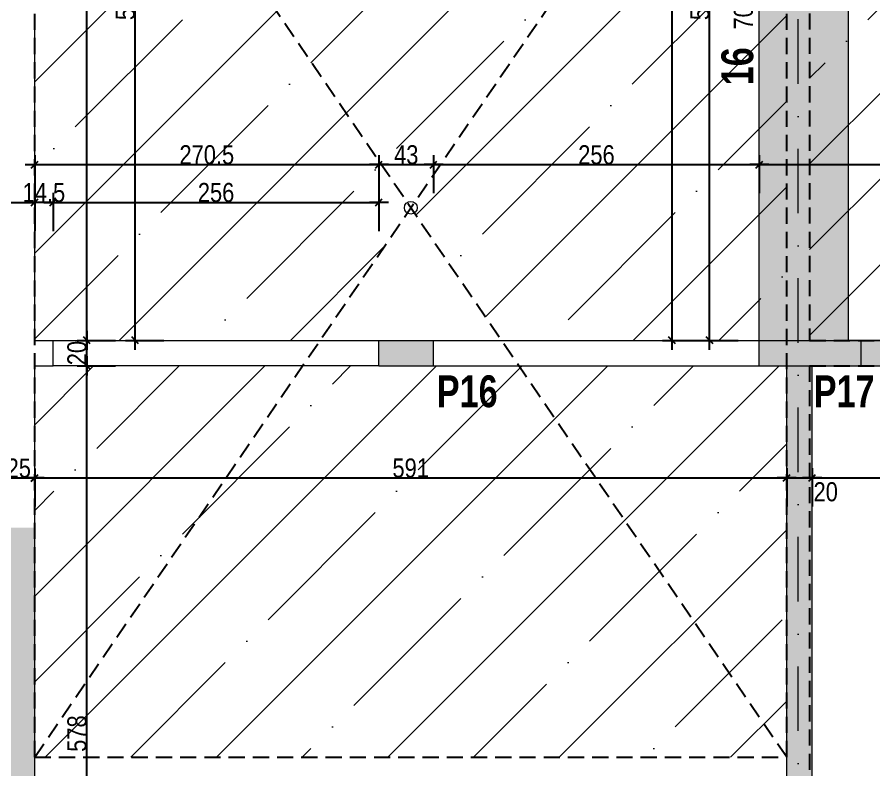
# Model space of a CAD drawing. Header units: centimetres. Extents: x 27441 to 36330, y -3271 to 929.
# Drawn here: x 32502 to 33176, y -2309 to -1717 of the extents above; entities that cross this region are included whole.
import ezdxf
from ezdxf.enums import TextEntityAlignment as Align

# ---------------------------------------------------------------- set-up
doc = ezdxf.new("R2010")
doc.units = ezdxf.units.CM
doc.header["$PDMODE"] = 1
doc.header["$PDSIZE"] = -2
doc.linetypes.add('CACHEX2', pattern=[19.05, 12.7, -6.35])
doc.linetypes.add('TIRETPTX2', pattern=[50.8, 25.4, -12.7, 0, -12.7])
for name, color, linetype in [('01_cote_gen', 4, 'Continuous'), ('01_linteaux', 2, 'Continuous'), ('01_murs_sup', 2, 'CACHEX2'), ('01_poch_BN', 9, 'Continuous'), ('01_poch_murs', 253, 'Continuous'), ('01_poch_poteaux', 250, 'Continuous'), ('01_texte', 230, 'Continuous'), ('AA_COTES', 2, 'Continuous')]:
    doc.layers.add(name, color=color, linetype=linetype)
for name, color, linetype, lineweight in [('01_murs_coup', 5, 'Continuous', 60), ('01_tram_axes', 2, 'TIRETPTX2', 9), ('B Général', 7, 'Continuous', 5)]:
    doc.layers.add(name, color=color, linetype=linetype, lineweight=lineweight)
doc.styles.add('ARIAL NA', font='ARIALN.TTF')
doc.styles.add('impact', font='impact.ttf')
doc.styles.add('STYLE2', font='ARIALN.TTF')
doc.dimstyles.new('JB50', dxfattribs={"dimscale": 0.1, "dimtxt": 150, "dimasz": 15, "dimexe": 0.1, "dimexo": 0.1, "dimgap": 0.09, "dimtad": 1, "dimdec": 1, "dimdsep": 46, "dimtxsty": 'STYLE2', "dimblk1": 'BOND_G', "dimblk2": 'BOND_D', "dimsah": 1, "dimcen": 1.5, "dimdle": 0.01, "dimse1": 1, "dimse2": 1, "dimclrd": 4, "dimclre": 2, "dimclrt": 6, "dimazin": 2, "dimtfac": 2.333333, "dimtdec": 1, "dimtix": 1, "dimtmove": 2, "dimatfit": 3, "dimldrblk": 'BOND_G', "dimfxl": 1, "dimtolj": 1, "dimtzin": 0, "dimarcsym": 0})

# ---------------------------------------------------------------- blocks, each defined once
blk = doc.blocks.new('BOND_G')
at = {"layer": 'AA_COTES', "color": 0}
for p, q in [((0, -5), (0, 15)), ((5, 0), (-5, 0)), ((1.77, 1.77), (-1.77, -1.77))]:
    blk.add_line(p, q, dxfattribs=at)
blk = doc.blocks.new('BOND_D')
at = {"layer": 'AA_COTES', "color": 0}
for p, q in [((0, 5), (0, -15)), ((5, 0), (-5, 0)), ((-1.77, -1.77), (1.77, 1.77))]:
    blk.add_line(p, q, dxfattribs=at)
blk = doc.blocks.new('*D820')
at = {"layer": '01_cote_gen', "color": 4, "lineweight": -2, "transparency": 16777216}
blk.add_line((32492.47, -1862.93), (32514.47, -1862.93), dxfattribs=at)
at = {"layer": 'Defpoints', "color": 0, "lineweight": 0, "transparency": 16777216}
for p in [(32515.97, -1862.93), (32490.97, -1885.59), (32515.97, -1885.59)]:
    blk.add_point(p, dxfattribs=at)
at = {"layer": '01_cote_gen', "color": 4, "lineweight": -2, "transparency": 16777216, "xscale": 1.5, "yscale": 1.5, "zscale": 1.5, "rotation": 180}
blk.add_blockref('BOND_G', (32490.97, -1862.93), dxfattribs=at)
at = {"layer": '01_cote_gen', "color": 4, "lineweight": -2, "transparency": 16777216, "xscale": 1.5, "yscale": 1.5, "zscale": 1.5}
blk.add_blockref('BOND_D', (32515.97, -1862.93), dxfattribs=at)
at = {"layer": '01_cote_gen', "color": 6, "lineweight": 0, "transparency": 16777216, "insert": (32480.17, -1874.02), "char_height": 15, "attachment_point": 5, "style": 'STYLE2'}
blk.add_mtext('\\A1;25', dxfattribs=at)
blk = doc.blocks.new('*D821')
at = {"layer": '01_cote_gen', "color": 4, "lineweight": -2, "transparency": 16777216}
blk.add_line((32517.47, -1833.28), (32785.02, -1833.28), dxfattribs=at)
at = {"layer": 'Defpoints', "color": 0, "lineweight": 0, "transparency": 16777216}
for p in [(32786.52, -1833.28), (32515.97, -1855.93), (32786.52, -1893.53)]:
    blk.add_point(p, dxfattribs=at)
at = {"layer": '01_cote_gen', "color": 4, "lineweight": -2, "transparency": 16777216, "xscale": 1.5, "yscale": 1.5, "zscale": 1.5, "rotation": 180}
blk.add_blockref('BOND_G', (32515.97, -1833.28), dxfattribs=at)
at = {"layer": '01_cote_gen', "color": 4, "lineweight": -2, "transparency": 16777216, "xscale": 1.5, "yscale": 1.5, "zscale": 1.5}
blk.add_blockref('BOND_D', (32786.52, -1833.28), dxfattribs=at)
at = {"layer": '01_cote_gen', "color": 6, "lineweight": 0, "transparency": 16777216, "insert": (32651.24, -1825.61), "char_height": 15, "attachment_point": 5, "style": 'STYLE2'}
blk.add_mtext('\\A1;270.5', dxfattribs=at)
blk = doc.blocks.new('*D822')
at = {"layer": '01_cote_gen', "color": 4, "lineweight": -2, "transparency": 16777216}
blk.add_line((32788.02, -1833.29), (32827.98, -1833.29), dxfattribs=at)
at = {"layer": 'Defpoints', "color": 0, "lineweight": 0, "transparency": 16777216}
for p in [(32829.48, -1833.29), (32786.52, -1893.53), (32829.48, -1893.54)]:
    blk.add_point(p, dxfattribs=at)
at = {"layer": '01_cote_gen', "color": 4, "lineweight": -2, "transparency": 16777216, "xscale": 1.5, "yscale": 1.5, "zscale": 1.5, "rotation": 180}
blk.add_blockref('BOND_G', (32786.52, -1833.29), dxfattribs=at)
at = {"layer": '01_cote_gen', "color": 4, "lineweight": -2, "transparency": 16777216, "xscale": 1.5, "yscale": 1.5, "zscale": 1.5}
blk.add_blockref('BOND_D', (32829.48, -1833.29), dxfattribs=at)
at = {"layer": '01_cote_gen', "color": 6, "lineweight": 0, "transparency": 16777216, "insert": (32808, -1825.62), "char_height": 15, "attachment_point": 5, "style": 'STYLE2'}
blk.add_mtext('\\A1;43', dxfattribs=at)
blk = doc.blocks.new('*D823')
at = {"layer": '01_cote_gen', "color": 4, "lineweight": -2, "transparency": 16777216}
blk.add_line((32830.98, -1833.29), (33083.98, -1833.29), dxfattribs=at)
at = {"layer": 'Defpoints', "color": 0, "lineweight": 0, "transparency": 16777216}
for p in [(33085.48, -1833.29), (32829.48, -1893.54), (33085.48, -1893.53)]:
    blk.add_point(p, dxfattribs=at)
at = {"layer": '01_cote_gen', "color": 4, "lineweight": -2, "transparency": 16777216, "xscale": 1.5, "yscale": 1.5, "zscale": 1.5, "rotation": 180}
blk.add_blockref('BOND_G', (32829.48, -1833.29), dxfattribs=at)
at = {"layer": '01_cote_gen', "color": 4, "lineweight": -2, "transparency": 16777216, "xscale": 1.5, "yscale": 1.5, "zscale": 1.5}
blk.add_blockref('BOND_D', (33085.48, -1833.29), dxfattribs=at)
at = {"layer": '01_cote_gen', "color": 6, "lineweight": 0, "transparency": 16777216, "insert": (32957.48, -1825.62), "char_height": 15, "attachment_point": 5, "style": 'STYLE2'}
blk.add_mtext('\\A1;256', dxfattribs=at)
blk = doc.blocks.new('*D824')
at = {"layer": '01_cote_gen', "color": 4, "lineweight": -2, "transparency": 16777216}
blk.add_line((33086.98, -1833.28), (33848.47, -1833.28), dxfattribs=at)
at = {"layer": 'Defpoints', "color": 0, "lineweight": 0, "transparency": 16777216}
for p in [(33849.97, -1833.28), (33849.97, -1854.98), (33085.48, -1893.53)]:
    blk.add_point(p, dxfattribs=at)
at = {"layer": '01_cote_gen', "color": 4, "lineweight": -2, "transparency": 16777216, "xscale": 1.5, "yscale": 1.5, "zscale": 1.5, "rotation": 180}
blk.add_blockref('BOND_G', (33085.48, -1833.28), dxfattribs=at)
at = {"layer": '01_cote_gen', "color": 4, "lineweight": -2, "transparency": 16777216, "xscale": 1.5, "yscale": 1.5, "zscale": 1.5}
blk.add_blockref('BOND_D', (33849.97, -1833.28), dxfattribs=at)
at = {"layer": '01_cote_gen', "color": 6, "lineweight": 0, "transparency": 16777216, "insert": (33467.73, -1825.61), "char_height": 15, "attachment_point": 5, "style": 'STYLE2'}
blk.add_mtext('\\A1;764.5', dxfattribs=at)
blk = doc.blocks.new('*D1069')
at = {"layer": '01_cote_gen', "color": 4, "lineweight": -2, "transparency": 16777216}
blk.add_line((33108.48, -2079.3), (33125.48, -2079.3), dxfattribs=at)
at = {"layer": 'Defpoints', "color": 0, "lineweight": 0, "transparency": 16777216}
for p in [(33126.98, -2079.3), (33106.98, -2103.1), (33126.98, -2103.1)]:
    blk.add_point(p, dxfattribs=at)
at = {"layer": '01_cote_gen', "color": 4, "lineweight": -2, "transparency": 16777216, "xscale": 1.5, "yscale": 1.5, "zscale": 1.5, "rotation": 180}
blk.add_blockref('BOND_G', (33106.98, -2079.3), dxfattribs=at)
at = {"layer": '01_cote_gen', "color": 4, "lineweight": -2, "transparency": 16777216, "xscale": 1.5, "yscale": 1.5, "zscale": 1.5}
blk.add_blockref('BOND_D', (33126.98, -2079.3), dxfattribs=at)
at = {"layer": '01_cote_gen', "color": 6, "lineweight": 0, "transparency": 16777216, "insert": (33137.66, -2090.43), "char_height": 15, "attachment_point": 5, "style": 'STYLE2'}
blk.add_mtext('\\A1;20', dxfattribs=at)
blk = doc.blocks.new('*D1070')
at = {"layer": '01_cote_gen', "color": 4, "lineweight": -2, "transparency": 16777216}
blk.add_line((33128.48, -2079.45), (33643.43, -2079.45), dxfattribs=at)
at = {"layer": 'Defpoints', "color": 0, "lineweight": 0, "transparency": 16777216}
for p in [(33644.93, -2079.45), (33126.98, -2086.95), (33644.93, -2190.36)]:
    blk.add_point(p, dxfattribs=at)
at = {"layer": '01_cote_gen', "color": 4, "lineweight": -2, "transparency": 16777216, "xscale": 1.5, "yscale": 1.5, "zscale": 1.5, "rotation": 180}
blk.add_blockref('BOND_G', (33126.98, -2079.45), dxfattribs=at)
at = {"layer": '01_cote_gen', "color": 4, "lineweight": -2, "transparency": 16777216, "xscale": 1.5, "yscale": 1.5, "zscale": 1.5}
blk.add_blockref('BOND_D', (33644.93, -2079.45), dxfattribs=at)
at = {"layer": '01_cote_gen', "color": 6, "lineweight": 0, "transparency": 16777216, "insert": (33385.96, -2071.78), "char_height": 15, "attachment_point": 5, "style": 'STYLE2'}
blk.add_mtext('\\A1;518', dxfattribs=at)
blk = doc.blocks.new('*D1073')
at = {"layer": '01_cote_gen', "color": 4, "lineweight": -2, "transparency": 16777216}
blk.add_line((32492.47, -2079.49), (32514.47, -2079.49), dxfattribs=at)
at = {"layer": 'Defpoints', "color": 0, "lineweight": 0, "transparency": 16777216}
for p in [(32515.97, -2079.49), (32490.97, -2081.37), (32515.97, -2081.37)]:
    blk.add_point(p, dxfattribs=at)
at = {"layer": '01_cote_gen', "color": 4, "lineweight": -2, "transparency": 16777216, "xscale": 1.5, "yscale": 1.5, "zscale": 1.5, "rotation": 180}
blk.add_blockref('BOND_G', (32490.97, -2079.49), dxfattribs=at)
at = {"layer": '01_cote_gen', "color": 4, "lineweight": -2, "transparency": 16777216, "xscale": 1.5, "yscale": 1.5, "zscale": 1.5}
blk.add_blockref('BOND_D', (32515.97, -2079.49), dxfattribs=at)
at = {"layer": '01_cote_gen', "color": 6, "lineweight": 0, "transparency": 16777216, "insert": (32503.47, -2071.82), "char_height": 15, "attachment_point": 5, "style": 'STYLE2'}
blk.add_mtext('\\A1;25', dxfattribs=at)
blk = doc.blocks.new('*D832')
at = {"layer": '01_cote_gen', "color": 4, "lineweight": -2, "transparency": 16777216}
blk.add_line((32517.47, -2079.45), (33105.48, -2079.45), dxfattribs=at)
at = {"layer": 'Defpoints', "color": 0, "lineweight": 0, "transparency": 16777216}
for p in [(33106.98, -2079.45), (32515.97, -2086.95), (33106.98, -2095.28)]:
    blk.add_point(p, dxfattribs=at)
at = {"layer": '01_cote_gen', "color": 4, "lineweight": -2, "transparency": 16777216, "xscale": 1.5, "yscale": 1.5, "zscale": 1.5, "rotation": 180}
blk.add_blockref('BOND_G', (32515.97, -2079.45), dxfattribs=at)
at = {"layer": '01_cote_gen', "color": 4, "lineweight": -2, "transparency": 16777216, "xscale": 1.5, "yscale": 1.5, "zscale": 1.5}
blk.add_blockref('BOND_D', (33106.98, -2079.45), dxfattribs=at)
at = {"layer": '01_cote_gen', "color": 6, "lineweight": 0, "transparency": 16777216, "insert": (32811.47, -2071.78), "char_height": 15, "attachment_point": 5, "style": 'STYLE2'}
blk.add_mtext('\\A1;591', dxfattribs=at)
blk = doc.blocks.new('*D1074')
at = {"layer": '01_cote_gen', "color": 4, "lineweight": -2, "transparency": 16777216}
for p, q in [((32514.47, -1862.93), (32512.97, -1862.93)), ((32530.52, -1862.93), (32515.97, -1862.93)), ((32532.02, -1862.93), (32533.52, -1862.93))]:
    blk.add_line(p, q, dxfattribs=at)
at = {"layer": 'Defpoints', "color": 0, "lineweight": 0, "transparency": 16777216}
for p in [(32515.97, -1862.93), (32515.97, -1971.36), (32530.52, -1971.36)]:
    blk.add_point(p, dxfattribs=at)
at = {"layer": '01_cote_gen', "color": 4, "lineweight": -2, "transparency": 16777216, "xscale": 1.5, "yscale": 1.5, "zscale": 1.5}
blk.add_blockref('BOND_D', (32515.97, -1862.93), dxfattribs=at)
at = {"layer": '01_cote_gen', "color": 4, "lineweight": -2, "transparency": 16777216, "xscale": 1.5, "yscale": 1.5, "zscale": 1.5, "rotation": 180}
blk.add_blockref('BOND_G', (32530.52, -1862.93), dxfattribs=at)
at = {"layer": '01_cote_gen', "color": 6, "lineweight": 0, "transparency": 16777216, "insert": (32523.24, -1855.27), "char_height": 15, "attachment_point": 5, "style": 'STYLE2'}
blk.add_mtext('\\A1;14.5', dxfattribs=at)
blk = doc.blocks.new('*D833')
at = {"layer": '01_cote_gen', "color": 4, "lineweight": -2, "transparency": 16777216}
blk.add_line((32532.02, -1862.93), (32785.02, -1862.93), dxfattribs=at)
at = {"layer": 'Defpoints', "color": 0, "lineweight": 0, "transparency": 16777216}
for p in [(32786.52, -1855.79), (32786.52, -1862.93), (32530.52, -1870.43)]:
    blk.add_point(p, dxfattribs=at)
at = {"layer": '01_cote_gen', "color": 4, "lineweight": -2, "transparency": 16777216, "xscale": 1.5, "yscale": 1.5, "zscale": 1.5, "rotation": 180}
blk.add_blockref('BOND_G', (32530.52, -1862.93), dxfattribs=at)
at = {"layer": '01_cote_gen', "color": 4, "lineweight": -2, "transparency": 16777216, "xscale": 1.5, "yscale": 1.5, "zscale": 1.5}
blk.add_blockref('BOND_D', (32786.52, -1862.93), dxfattribs=at)
at = {"layer": '01_cote_gen', "color": 6, "lineweight": 0, "transparency": 16777216, "insert": (32658.52, -1855.27), "char_height": 15, "attachment_point": 5, "style": 'STYLE2'}
blk.add_mtext('\\A1;256', dxfattribs=at)
blk = doc.blocks.new('*D867')
at = {"layer": '01_cote_gen', "color": 4, "lineweight": -2, "transparency": 16777216}
blk.add_line((32556.88, -2567.86), (32556.88, -1992.86), dxfattribs=at)
at = {"layer": 'Defpoints', "color": 0, "lineweight": 0, "transparency": 16777216}
for p in [(32556.88, -1991.36), (32556.88, -1991.36), (32569.3, -2569.36)]:
    blk.add_point(p, dxfattribs=at)
at = {"layer": '01_cote_gen', "color": 4, "lineweight": -2, "transparency": 16777216, "xscale": 1.5, "yscale": 1.5, "zscale": 1.5}
for name, p, rotation in [('BOND_D', (32556.88, -1991.36), 90), ('BOND_G', (32556.88, -2569.36), 270)]:
    blk.add_blockref(name, p, dxfattribs=dict(at, rotation=rotation))
at = {"layer": '01_cote_gen', "color": 6, "lineweight": 0, "transparency": 16777216, "insert": (32549.22, -2280.36), "char_height": 15, "attachment_point": 5, "rotation": 90, "style": 'STYLE2'}
blk.add_mtext('\\A1;578', dxfattribs=at)
blk = doc.blocks.new('*D868')
at = {"layer": '01_cote_gen', "color": 4, "lineweight": -2, "transparency": 16777216}
blk.add_line((32556.88, -1989.86), (32556.88, -1972.86), dxfattribs=at)
at = {"layer": 'Defpoints', "color": 0, "lineweight": 0, "transparency": 16777216}
for p in [(32556.88, -1971.36), (32620.47, -1971.36), (32556.88, -1991.36)]:
    blk.add_point(p, dxfattribs=at)
at = {"layer": '01_cote_gen', "color": 4, "lineweight": -2, "transparency": 16777216, "xscale": 1.5, "yscale": 1.5, "zscale": 1.5}
for name, p, rotation in [('BOND_D', (32556.88, -1971.36), 90), ('BOND_G', (32556.88, -1991.36), 270)]:
    blk.add_blockref(name, p, dxfattribs=dict(at, rotation=rotation))
at = {"layer": '01_cote_gen', "color": 6, "lineweight": 0, "transparency": 16777216, "insert": (32549.22, -1981.36), "char_height": 15, "attachment_point": 5, "rotation": 90, "style": 'STYLE2'}
blk.add_mtext('\\A1;20', dxfattribs=at)
blk = doc.blocks.new('*D1104')
at = {"layer": '01_cote_gen', "color": 4, "lineweight": -2, "transparency": 16777216}
blk.add_line((32594.93, -1969.86), (32594.93, -1440.91), dxfattribs=at)
at = {"layer": 'Defpoints', "color": 0, "lineweight": 0, "transparency": 16777216}
for p in [(32594.91, -1439.41), (32594.93, -1439.41), (32658.52, -1971.36)]:
    blk.add_point(p, dxfattribs=at)
at = {"layer": '01_cote_gen', "color": 4, "lineweight": -2, "transparency": 16777216, "xscale": 1.5, "yscale": 1.5, "zscale": 1.5}
for name, p, rotation in [('BOND_D', (32594.93, -1439.41), 90), ('BOND_G', (32594.93, -1971.36), 270)]:
    blk.add_blockref(name, p, dxfattribs=dict(at, rotation=rotation))
at = {"layer": '01_cote_gen', "color": 6, "lineweight": 0, "transparency": 16777216, "insert": (32587.26, -1705.39), "char_height": 15, "attachment_point": 5, "rotation": 90, "style": 'STYLE2'}
blk.add_mtext('\\A1;532', dxfattribs=at)
blk = doc.blocks.new('*D1107')
at = {"layer": '01_cote_gen', "color": 4, "lineweight": -2, "transparency": 16777216}
blk.add_line((32556.88, -1969.86), (32556.88, -1140.92), dxfattribs=at)
at = {"layer": 'Defpoints', "color": 0, "lineweight": 0, "transparency": 16777216}
for p in [(32556.88, -1139.42), (32617.43, -1139.42), (32658.52, -1971.36)]:
    blk.add_point(p, dxfattribs=at)
at = {"layer": '01_cote_gen', "color": 4, "lineweight": -2, "transparency": 16777216, "xscale": 1.5, "yscale": 1.5, "zscale": 1.5}
for name, p, rotation in [('BOND_D', (32556.88, -1139.42), 90), ('BOND_G', (32556.88, -1971.36), 270)]:
    blk.add_blockref(name, p, dxfattribs=dict(at, rotation=rotation))
at = {"layer": '01_cote_gen', "color": 6, "lineweight": 0, "transparency": 16777216, "insert": (32549.22, -1555.39), "char_height": 15, "attachment_point": 5, "rotation": 90, "style": 'STYLE2'}
blk.add_mtext('\\A1;831.9', dxfattribs=at)
blk = doc.blocks.new('*D869')
at = {"layer": '01_cote_gen', "color": 4, "lineweight": -2, "transparency": 16777216}
blk.add_line((33016.88, -1969.86), (33016.88, -1388.86), dxfattribs=at)
at = {"layer": 'Defpoints', "color": 0, "lineweight": 0, "transparency": 16777216}
for p in [(33016.88, -1387.36), (33129.04, -1387.36), (33038.55, -1971.36)]:
    blk.add_point(p, dxfattribs=at)
at = {"layer": '01_cote_gen', "color": 4, "lineweight": -2, "transparency": 16777216, "xscale": 1.5, "yscale": 1.5, "zscale": 1.5}
for name, p, rotation in [('BOND_D', (33016.88, -1387.36), 90), ('BOND_G', (33016.88, -1971.36), 270)]:
    blk.add_blockref(name, p, dxfattribs=dict(at, rotation=rotation))
at = {"layer": '01_cote_gen', "color": 6, "lineweight": 0, "transparency": 16777216, "insert": (33009.22, -1679.36), "char_height": 15, "attachment_point": 5, "rotation": 90, "style": 'STYLE2'}
blk.add_mtext('\\A1;584', dxfattribs=at)
blk = doc.blocks.new('*D872')
at = {"layer": '01_cote_gen', "color": 4, "lineweight": -2, "transparency": 16777216}
blk.add_line((33046.42, -1969.86), (33046.42, -1440.9), dxfattribs=at)
at = {"layer": 'Defpoints', "color": 0, "lineweight": 0, "transparency": 16777216}
for p in [(33046.42, -1439.4), (33055.47, -1439.4), (33046.42, -1971.36)]:
    blk.add_point(p, dxfattribs=at)
at = {"layer": '01_cote_gen', "color": 4, "lineweight": -2, "transparency": 16777216, "xscale": 1.5, "yscale": 1.5, "zscale": 1.5}
for name, p, rotation in [('BOND_D', (33046.42, -1439.4), 90), ('BOND_G', (33046.42, -1971.36), 270)]:
    blk.add_blockref(name, p, dxfattribs=dict(at, rotation=rotation))
at = {"layer": '01_cote_gen', "color": 6, "lineweight": 0, "transparency": 16777216, "insert": (33038.75, -1705.38), "char_height": 15, "attachment_point": 5, "rotation": 90, "style": 'STYLE2'}
blk.add_mtext('\\A1;532', dxfattribs=at)

msp = doc.modelspace()

# ---------------------------------------------------------------- hatches: boundary and pattern name
at = {"layer": '01_poch_BN', "lineweight": 0}
h = msp.add_hatch(color=256, dxfattribs=at)
h.dxf.hatch_style = 1
h.paths.add_polyline_path([(31676.97, -1139.4), (31416.97, -1139.4), (31416.97, -1189.4), (31676.97, -1189.4)])
h.paths.add_polyline_path([(32210.97, -1139.4), (31696.97, -1139.4), (31696.97, -1189.4), (32210.97, -1189.4)])
h.paths.add_polyline_path([(32490.97, -1139.43), (32230.97, -1139.43), (32230.97, -1189.43), (32490.97, -1189.43)])
h.paths.add_polyline_path([(33106.97, -1139.42), (32515.97, -1139.43), (32515.97, -1439.41), (33085.48, -1439.4), (33085.48, -1971.36), (33155.48, -1971.36), (33155.48, -1387.36), (33106.97, -1387.36)])
at = {"layer": '01_poch_murs', "lineweight": 0}
h = msp.add_hatch(dxfattribs=at)
h.set_pattern_fill('ANSI35', color=256, scale=15)
h.set_pattern_definition([(45, (0, -4918.75), (-67.35192, 67.35192), []), (45, (67.35, -4918.75), (-67.35192, 67.35192), [119.0625, -23.8125, 0, -23.8125])])
h.paths.add_polyline_path([(32655.28, -1159.42), (32649.17, -1159.42), (32649.17, -1139.42), (32515.97, -1139.43), (32515.97, -1385.36), (32655.28, -1385.36)])
h.paths.add_polyline_path([(32655.28, -1385.36), (32515.97, -1385.36), (32515.97, -1435.35), (32518.75, -1439.41), (32961.67, -1439.4), (32960.91, -1435.35), (32655.28, -1435.35)])
h.paths.add_polyline_path([(32955.18, -1657.36), (32667.92, -1657.36), (32808.69, -1863.04, -0.313538), (32814.39, -1862.99)])
h.paths.add_polyline_path([(32667.92, -1657.36), (32515.97, -1657.36), (32515.97, -1667.36), (32515.97, -1717.36), (32515.97, -1717.36), (32515.97, -1971.36), (32530.52, -1971.36), (32740.2, -1971.36), (32808.75, -1871.24, -0.24726), (32806.57, -1867.12, -0.243382), (32808.69, -1863.04)])
h.paths.add_polyline_path([(32518.75, -1439.41), (32515.97, -1439.41), (32515.97, -1657.36), (32667.92, -1657.36)])
h.paths.add_polyline_path([(33085.48, -1657.36), (32955.18, -1657.36), (32814.39, -1862.99, -0.247715), (32816.57, -1867.12, -0.251685), (32814.33, -1871.29), (32882.83, -1971.37), (33085.48, -1971.36)])
h.paths.add_polyline_path([(33085.48, -1467.03), (32955.18, -1657.36), (33085.48, -1657.36)])
h.paths.add_polyline_path([(33253.97, -1159.42), (33124.97, -1159.42), (33124.97, -1292.62), (33125.18, -1292.62), (33125.18, -1367.36), (33253.97, -1367.36)])
h.paths.add_polyline_path([(33238.97, -1387.36), (33155.48, -1387.36), (33155.48, -1657.36), (33238.97, -1657.36)])
h.paths.add_polyline_path([(33155.48, -1387.36), (33125.18, -1387.36), (33125.18, -1477.95), (33115.97, -1477.95), (33115.97, -1581.15), (33124.98, -1581.15), (33124.98, -1657.36), (33155.48, -1657.36)])
h.paths.add_polyline_path([(33115.97, -1477.95), (33107.18, -1477.95), (33107.18, -1439.4), (33104.4, -1439.4), (33085.48, -1467.03), (33085.48, -1657.36), (33106.98, -1657.36), (33106.98, -1581.15), (33115.97, -1581.15)])
h.paths.add_polyline_path([(33106.98, -1657.36), (33085.48, -1657.36), (33085.48, -1971.36), (33106.98, -1971.36)])
h.paths.add_polyline_path([(33155.48, -1657.36), (33124.98, -1657.36), (33124.98, -1971.36), (33155.48, -1971.36)])
h.paths.add_polyline_path([(33288.97, -1657.36), (33277.97, -1657.36, -0.414206), (33263.97, -1671.36), (33263.97, -1971.36), (33288.97, -1971.36)])
h.paths.add_polyline_path([(33263.97, -1671.36, -0.414221), (33249.97, -1657.36), (33238.97, -1657.36), (33238.97, -1971.36), (33263.97, -1971.36)])
h.paths.add_polyline_path([(33238.97, -1657.36), (33155.48, -1657.36), (33155.48, -1971.36), (33238.97, -1971.36)])
h.paths.add_polyline_path([(33263.97, -1387.36), (33253.97, -1387.36), (33238.97, -1387.36), (33238.97, -1657.36), (33249.97, -1657.36, -0.414221), (33263.97, -1643.36)])
h.paths.add_polyline_path([(33288.97, -1387.36), (33263.97, -1387.36), (33263.97, -1643.36, -0.414206), (33277.97, -1657.36), (33288.97, -1657.36)])
h.paths.add_polyline_path([(33649.53, -1385.36), (33500.03, -1385.36), (33500.03, -1387.36), (33499.99, -1426.36), (33649.53, -1426.36)])
h.paths.add_polyline_path([(33649.53, -1202.36), (33476.97, -1202.36), (33476.97, -1367.36), (33500.03, -1367.36), (33500.03, -1385.36), (33649.53, -1385.36)])
h.paths.add_polyline_path([(33649.53, -1426.36), (33499.99, -1426.36), (33499.99, -1387.36), (33479.99, -1387.36), (33479.99, -1446.36), (33649.53, -1446.36)])
h.paths.add_polyline_path([(33669.93, -1539.15), (33649.53, -1539.15), (33649.53, -1446.36), (33619.93, -1446.36), (33619.93, -1657.36), (33649.93, -1657.36), (33649.93, -1642.35), (33669.93, -1642.35)])
h.paths.add_polyline_path([(33669.93, -1671.36), (33649.93, -1671.36), (33649.93, -1657.36), (33619.93, -1657.36), (33619.93, -1971.36), (33669.93, -1971.36)])
h.paths.add_polyline_path([(33619.93, -1657.36), (33288.97, -1657.36), (33288.97, -1971.36), (33340.96, -1971.36), (33444.16, -1971.36), (33444.16, -1971.36), (33619.93, -1971.36)])
h.paths.add_polyline_path([(32896.52, -1991.37), (32829.48, -1991.37), (32786.52, -1991.36), (32726.51, -1991.36), (32515.97, -2298.88), (32515.97, -2298.88), (33106.98, -2298.88)])
h.paths.add_polyline_path([(32726.51, -1991.36), (32530.52, -1991.36), (32515.97, -1991.36), (32515.97, -2298.88)], flags=17)
h.paths.add_polyline_path([(33106.98, -1991.36), (33085.48, -1991.36), (32896.52, -1991.37), (33106.98, -2298.88)])
h.paths.add_polyline_path([(32519.57, -1252.48), (32572.04, -1252.48), (32572.04, -1214.98), (32519.57, -1214.98)], flags=24)
h.paths.add_polyline_path([(33084.51, -1730.94), (33084.51, -1662.13), (33061.53, -1662.13), (33061.53, -1730.94)], flags=24)
h.paths.add_polyline_path([(33088.48, -1776.71), (33088.48, -1734.56), (33049.52, -1734.56), (33049.52, -1776.71)], flags=9)
h.paths.add_polyline_path([(33237.99, -1730.94), (33237.99, -1662.13), (33215.02, -1662.13), (33215.02, -1730.94)], flags=24)
h.paths.add_polyline_path([(33241.24, -1771.73), (33241.24, -1734.8), (33203.74, -1734.8), (33203.74, -1771.73)], flags=9)
h.paths.add_polyline_path([(33654.4, -1391.19), (33654.4, -1366.66), (33616.9, -1366.66), (33616.9, -1391.19)], flags=9)
h.paths.add_polyline_path([(32828.23, -2031.69), (32886.26, -2031.69), (32886.26, -1992.73), (32828.23, -1992.73)], flags=24)
edge = h.paths.add_edge_path()
edge.add_arc((33340.9, -1603.47), 35.46, 0, 360)
h.paths.add_polyline_path([(33619.93, -1446.36), (33479.99, -1446.36), (33479.99, -1387.36), (33288.97, -1387.36), (33288.97, -1657.36), (33619.93, -1657.36)])
h = msp.add_hatch(color=256, dxfattribs=at)
h.dxf.hatch_style = 1
h.paths.add_polyline_path([(33824.97, -2569.36), (33126.98, -2569.36), (33126.98, -1991.36), (33106.98, -1991.36), (33106.98, -2569.36), (32515.97, -2569.36), (32515.97, -2118.49), (32490.97, -2118.49), (32490.97, -2594.36), (33824.97, -2594.36)])
h.paths.add_polyline_path([(33874.97, -1991.36), (33849.97, -1991.36), (33849.97, -2569.36), (33874.97, -2569.36)])
h.paths.add_polyline_path([(33824.97, -1971.36), (33165.48, -1971.36), (33165.48, -1991.36), (33824.97, -1991.36)])
at = {"layer": '01_poch_poteaux', "lineweight": 0}
h = msp.add_hatch(color=256, dxfattribs=at)
h.dxf.hatch_style = 1
h.paths.add_polyline_path([(32829.48, -1971.37), (32786.52, -1971.36), (32786.52, -1991.36), (32829.48, -1991.37)])
h = msp.add_hatch(color=256, dxfattribs=at)
h.dxf.hatch_style = 1
h.paths.add_polyline_path([(33165.48, -1971.36), (33085.48, -1971.36), (33085.48, -1991.36), (33106.98, -1991.36), (33126.98, -1991.36), (33165.48, -1991.36)])

# ---------------------------------------------------------------- linework, layer by layer
at = {"layer": '01_linteaux', "lineweight": 0}
for p, q in [((33155.48, -1971.36), (33155.48, -1387.36)), ((33085.48, -1971.36), (33085.48, -1439.4)), ((32530.52, -1971.36), (32786.52, -1971.36)), ((32829.48, -1971.37), (33085.48, -1971.36)), ((32786.52, -1991.36), (32530.52, -1991.36)), ((32829.48, -1991.37), (33085.48, -1991.36))]:
    msp.add_line(p, q, dxfattribs=at)
at = {"layer": '01_murs_coup', "lineweight": 18}
for p, q in [((32515.97, -1971.36), (32515.97, -1717.36)), ((32515.96, -1971.36), (32530.52, -1971.36)), ((32786.52, -1971.36), (32829.48, -1971.37)), ((33085.48, -1971.36), (33849.97, -1971.36)), ((32515.96, -1991.36), (32530.52, -1991.36)), ((32515.97, -2569.36), (32515.97, -1991.36)), ((32814.28, -1991.36), (32829.48, -1991.37)), ((33085.48, -1991.36), (33106.98, -1991.36)), ((33106.98, -2569.36), (33106.98, -1991.36)), ((33126.98, -1991.36), (33849.97, -1991.36)), ((33126.98, -2569.36), (33126.98, -1991.36))]:
    msp.add_line(p, q, dxfattribs=at)
at = {"layer": '01_murs_coup', "lineweight": 5}
for p, q in [((32530.52, -1991.36), (32530.52, -1971.36)), ((32786.52, -1991.36), (32786.52, -1971.36)), ((32829.48, -1991.37), (32829.48, -1971.37)), ((33085.48, -1971.36), (33849.97, -1971.36)), ((33085.48, -1991.36), (33085.48, -1971.36)), ((33646.39, -1971.36), (33146.39, -1971.36)), ((32515.97, -2569.36), (32515.97, -1991.36)), ((32786.52, -1991.36), (32829.48, -1991.37)), ((33085.48, -1991.36), (33106.98, -1991.36)), ((33106.98, -2569.36), (33106.98, -1991.36)), ((33126.98, -1991.36), (33849.97, -1991.36)), ((33126.98, -2569.36), (33126.98, -1991.36))]:
    msp.add_line(p, q, dxfattribs=at)
at = {"layer": '01_murs_sup'}
for p, q in [((32515.97, -2298.88), (32515.97, -1159.42)), ((32515.97, -2298.88), (33107.18, -1435.35)), ((33106.98, -2298.88), (32515.97, -1435.35)), ((33106.98, -2298.88), (33106.98, -1581.15)), ((33124.98, -1581.15), (33124.98, -1971.36)), ((33124.98, -1971.36), (33340.96, -1971.36)), ((33124.98, -1991.36), (33340.96, -1991.36)), ((33124.98, -1991.36), (33124.98, -2446.35)), ((32515.97, -2298.88), (33106.98, -2298.88)), ((32515.97, -2298.88), (33106.98, -2298.88))]:
    msp.add_line(p, q, dxfattribs=at)
at = {"layer": '01_poch_poteaux', "lineweight": 5}
msp.add_line((33165.48, -1991.36), (33165.48, -1971.36), dxfattribs=at)
at = {"layer": '01_poch_poteaux', "lineweight": 0}
msp.add_line((33106.98, -1991.36), (33126.98, -1991.36), dxfattribs=at)
at = {"layer": '01_tram_axes', "ltscale": 2}
msp.add_line((33115.97, -2786.83), (33115.97, 797.29), dxfattribs=at)
at = {"layer": 'B Général', "color": 7, "linetype": 'Continuous', "lineweight": 5}
msp.add_circle((32811.57, -1867.12), 5, dxfattribs=at)

# ---------------------------------------------------------------- texts
at = {"layer": '01_texte', "style": 'ARIAL NA'}
msp.add_text('70x70ht', height=15, rotation=90, dxfattribs=at).set_placement((33080.42, -1727.11))
at = {"layer": '01_texte', "style": 'impact'}
msp.add_text('16', height=25, rotation=90, dxfattribs=at).set_placement((33088.18, -1741.05), align=Align.BOTTOM_RIGHT)
for s, p in [('P16', (32879.76, -2031.38)), ('P17', (33176.01, -2031.38))]:
    msp.add_text(s, height=25, dxfattribs=at).set_placement(p, align=Align.BOTTOM_RIGHT)

# ---------------------------------------------------------------- dimensions: what is measured, and where the dimension line sits
at = {"layer": '01_cote_gen', "lineweight": 0}
for base, p1, p2, picture, middle in [((32556.88, -1139.42), (32658.52, -1971.36), (32617.43, -1139.42), '*D1107', (32549.22, -1555.39)), ((33016.88, -1387.36), (33038.55, -1971.36), (33129.04, -1387.36), '*D869', (33009.22, -1679.36)), ((32594.9282, -1439.4089), (32658.5175, -1971.3628), (32594.9117, -1439.4089), '*D1104', (32587.2607, -1705.3858)), ((33046.42, -1439.4), (33046.42, -1971.36), (33055.47, -1439.4), '*D872', (33038.75, -1705.38)), ((32556.88, -1971.36), (32556.88, -1991.36), (32620.47, -1971.36), '*D868', (32549.22, -1981.36)), ((32556.88, -1991.36), (32569.3, -2569.36), (32556.88, -1991.36), '*D867', (32549.22, -2280.36))]:
    dim = msp.add_linear_dim(base=base, p1=p1, p2=p2, angle=90, dimstyle='JB50', dxfattribs=at)
    dim.commit()
    dim.dimension.update_dxf_attribs({"geometry": picture, "text_midpoint": middle})
for base, p1, p2, picture, middle in [((32786.5175, -1833.2767), (32515.9694, -1855.9279), (32786.5175, -1893.5346), '*D821', (32651.2435, -1825.6091)), ((32829.48, -1833.29), (32786.52, -1893.53), (32829.48, -1893.54), '*D822', (32808, -1825.62)), ((33085.48, -1833.29), (32829.48, -1893.54), (33085.48, -1893.53), '*D823', (32957.48, -1825.62)), ((33849.97, -1833.28), (33085.48, -1893.53), (33849.97, -1854.98), '*D824', (33467.73, -1825.61)), ((32515.9694, -1862.9346), (32530.5175, -1971.3628), (32515.9694, -1971.3628), '*D1074', (32523.2435, -1855.267)), ((32786.52, -1862.93), (32530.52, -1870.43), (32786.52, -1855.79), '*D833', (32658.52, -1855.27)), ((32515.97, -2079.49), (32490.97, -2081.37), (32515.97, -2081.37), '*D1073', (32503.47, -2071.82)), ((33106.98, -2079.45), (32515.97, -2086.95), (33106.98, -2095.28), '*D832', (32811.47, -2071.78)), ((33644.9315, -2079.445), (33126.9788, -2086.945), (33644.9315, -2190.3576), '*D1070', (33385.9551, -2071.7774))]:
    dim = msp.add_linear_dim(base=base, p1=p1, p2=p2, dimstyle='JB50', dxfattribs=at)
    dim.commit()
    dim.dimension.update_dxf_attribs({"geometry": picture, "text_midpoint": middle})
for base, p1, p2, picture, middle in [((32515.97, -1862.93), (32490.97, -1885.59), (32515.97, -1885.59), '*D820', (32480.17, -1874.02)), ((33126.98, -2079.3), (33106.98, -2103.1), (33126.98, -2103.1), '*D1069', (33137.66, -2090.43))]:
    dim = msp.add_linear_dim(base=base, p1=p1, p2=p2, dimstyle='JB50', dxfattribs=at)
    dim.commit()
    dim.dimension.update_dxf_attribs({"geometry": picture, "text_midpoint": middle, "dimtype": 160})

doc.saveas('drawing.dxf')
